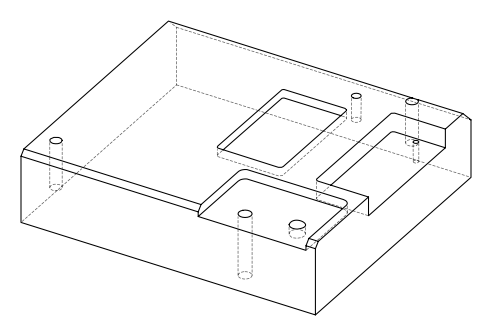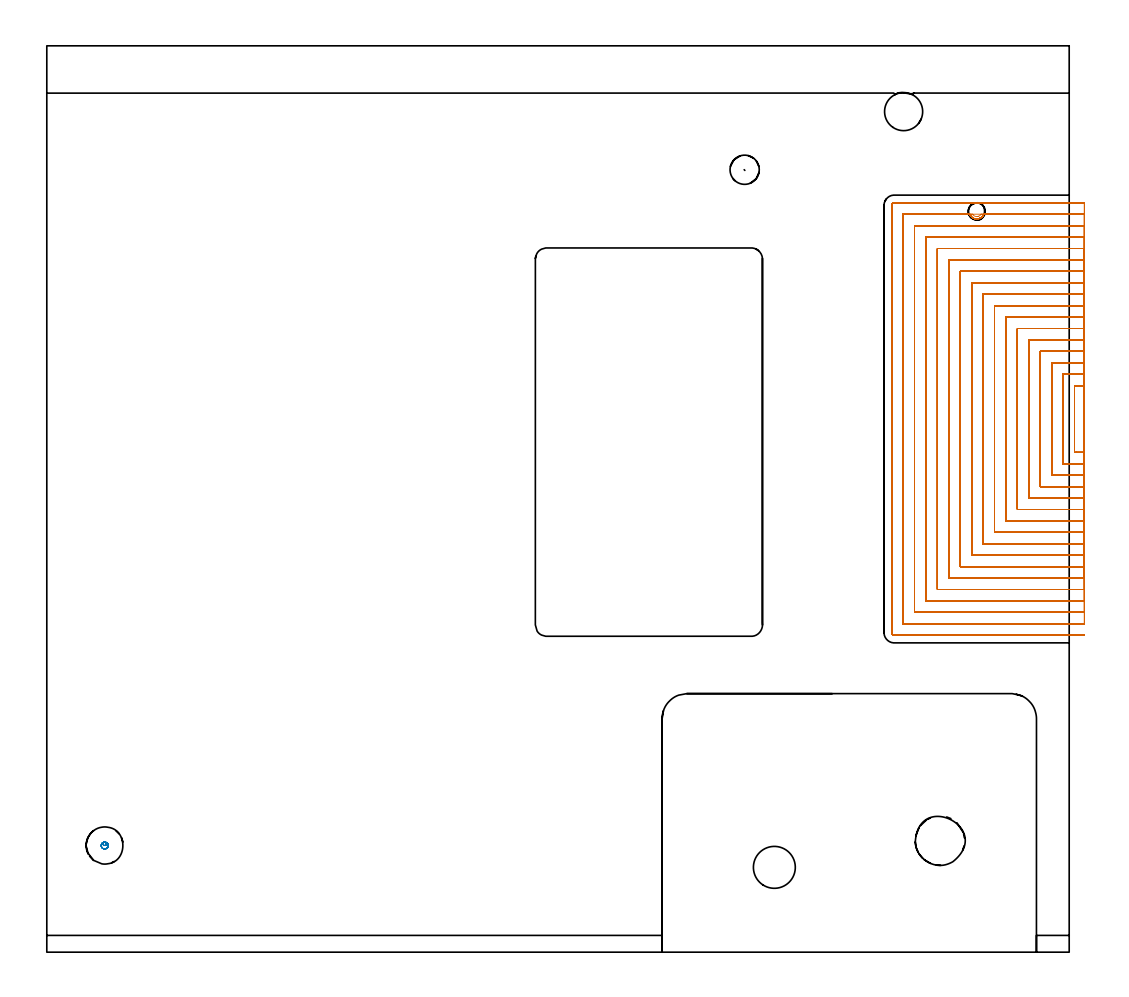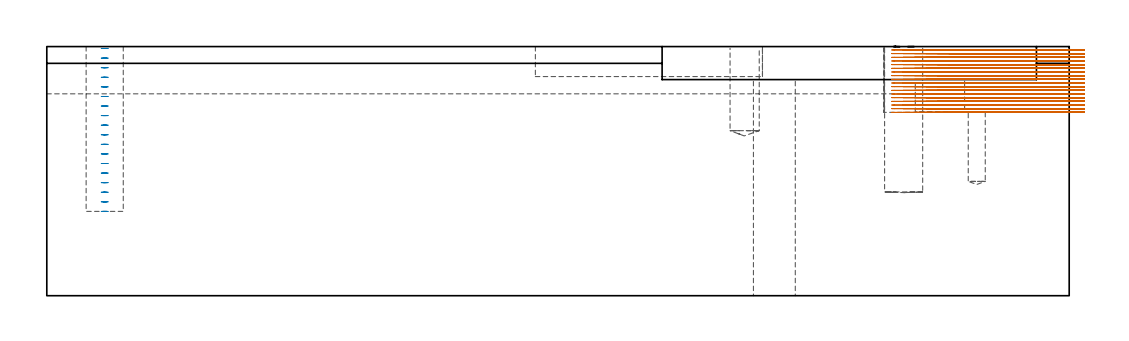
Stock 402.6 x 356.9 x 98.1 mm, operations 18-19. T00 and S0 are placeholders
(PLAN: 19 operations, 13 tool changes, 298.2 min)
(1 SPOT_DRILL | STEP1HOLE | NXT0321_9005460120000 | 0.03 min | 1389 mm3)
(2 SPOT_DRILL_1 | STEP1POCKET | NXT0321_9005460120000 | 0.05 min | 1648 mm3)
(3 SPOT_DRILL_2 | STEP1POCKET_1 | NXT0321_9005460120000 | 0.03 min | 1 mm3)
(4 SPOT_DRILL_3 | STEP1POCKET_2 | NXT0321_9005460120000 | 0.03 min | 2796 mm3)
(5 DRILL_BLIND_HOLE_INTO_CENTER | STEP1HOLE | NXT0301_038 | 0.05 min | 324 mm3)
(6 GUN_DRILL_THROUGH_HOLE | STEP1HOLE | UGT0307_002 | 0.43 min | 2117 mm3)
(7 SPADE_DRILL_TO_ENLARGE_THROUGH_HOLE | STEP1HOLE | UGT0306_007 | 0.37 min | 17105 mm3)
(8 DRILL_BLIND_HOLE_INTO_CENTER_1 | STEP1POCKET | NXT0301_128 | 0.06 min | 1116 mm3)
(9 DRILL_BLIND_HOLE_INTO_CENTER_2 | STEP1POCKET_1 | NXT0301_086 | 0.15 min | 3497 mm3)
(10 DRILL_BLIND_HOLE_INTO_CENTER_3 | STEP1POCKET_2 | NXT0301_038 | 0.13 min | 981 mm3)
(11 INDEXABLE_INSERT_DRILL_BLIND_HOLE_FROM_SOLID | STEP1POCKET_4 | NXT0302_001 | 0.24 min | 10106 mm3)
(12 MILL_ROUGH_BLIND_HOLE_CONTOUR | STEP1POCKET | UGT0201_129 | Spiral | 0.47 min | 4759 mm3)
(13 AREA_MILL | FG_CHAMFER_SURFACE | UGT0205_001 | 5.99 min | 5373 mm3)
(14 AREA_MILL_1 | FG_CHAMFER_SURFACE_1 | UGT0205_001 | 22.85 min | 69646 mm3)
(15 AREA_MILL_2 | FG_CHAMFER_SURFACE_2 | UGT0205_001 | 0.48 min | 371 mm3)
(16 MILL_RECTANGULAR_POCKET | POCKET_RECTANGULAR_STRAIGHT | NXT0201_009 | Follow Part, ap 2, ae 75% | 28.48 min | 161132 mm3)
(17 MILL_SLOT | SLOT_PARTIAL_RECTANGULAR | UGT0201_100 | Follow Part, ap 4.5, ae 75% | 11.28 min | 187761 mm3)
(18 MILL_SLOT_1 | SLOT_PARTIAL_RECTANGULAR_1 | NXT0201_008 | Follow Part, ap 1.5, ae 75% | 226.1 min | 329907 mm3)
(19 MILL_BLIND_HOLE_FROM_SOLID_MATERIAL | STEP1POCKET_3 | UGT0201_129 | Spiral | 0.93 min | 10862 mm3)
(TOOL NXT0321_9005460120000 | NC Spot Drill, 142deg, 12mm, Carbide, Uncoated | D12 PA142 FL30 Z2)
(TOOL NXT0301_038 | Carbide Drill 6.7mm [860.1-0670-034A1-MM 2214] | D6.7 PA140 FL53 Z2)
(TOOL UGT0307_002 | Gun Drill 6 mm | D6 PA130 FL24 Z1)
(TOOL UGT0306_007 | Spade Drill 16.5mm | D16.5 PA132 FL10 Z2)
(TOOL NXT0301_128 | Carbide Drill 12mm [861.1-1200-036A1-GP GC34] | D12 PA150 FL37.4 Z2)
(TOOL NXT0301_086 | Carbide Drill 11.5mm [860.1-1150-035A1-MM 2214] | D11.5 PA140 FL55 Z2)
(TOOL NXT0302_001 | Index. Insert Drill 15mm [880-D1500L20-05] | D15 PA176 FL75 Z2)
(TOOL UGT0201_129 | Carbide End Mill 11.9 | D11.9 FL15 Z4)
(TOOL UGT0205_001 | Chamfer Mill 20 x 3 x 45 deg. | D20 FL50 Z2)
(TOOL NXT0201_009 | ENDMILL 8mm [2P460-0800-NA 1630] | D8 FL26 Z6)
(TOOL UGT0201_100 | End Mill 18 mm | D18 FL22 Z2)
(TOOL NXT0201_008 | ENDMILL 6mm [2P460-0600-NA 1630] | D6 FL26 Z6)
(OP 18 MILL_SLOT_1)
G17 G21 G94 G90
T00 M6
G54
G17 G0 G90 X408.6 Y223.1 S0 M3
G43 Z108.216 H1
Z96.77
G94 G1 X405.6 F250.
X404.7 F500.
Y196.8
X405.6
X408.6 F250.
Y227.6
X405.6
X400.2 F500.
Y192.3
X405.6
X408.6 F250.
Y232.1
X405.6
X395.7 F500.
Y187.8
X405.6
X408.6 F250.
Y236.6
X405.6
X391.2 F500.
Y183.3
X405.6
X408.6 F250.
Y241.1
X405.6
X386.7 F500.
Y178.8
X405.6
X408.6 F250.
Y245.6
X405.6
X382.2 F500.
Y174.3
X405.6
X408.6 F250.
Y250.1
X405.6
X377.7 F500.
Y169.8
X405.6
X408.6 F250.
Y254.6
X405.6
X373.2 F500.
Y165.3
X405.6
X408.6 F250.
Y259.1
X405.6
X368.7 F500.
Y160.8
X405.6
X408.6 F250.
Y263.6
X405.6
X364.2 F500.
Y156.3
X405.6
X408.6 F250.
Y268.1
X405.6
X359.7 F500.
Y151.8
X405.6
X408.6 F250.
Y272.6
X405.6
X355.2 F500.
Y147.3
X405.6
X408.6 F250.
Y277.1
X405.6
X350.7 F500.
Y142.8
X405.6
X408.6 F250.
Y281.6
X405.6
X346.2 F500.
Y138.3
X405.6
X408.6 F250.
Y286.1
X405.6
X341.7 F500.
Y133.8
X405.6
X408.6 F250.
Y290.6
X405.6
X368.982 F500.
G2 X368.741 Y290.122 R2.995
G1 X368.381 Y289.647
X367.959 Y289.278
X367.503 Y289.005
X367.2 Y288.873
G2 X364.378 Y289.319 R3.072
X363.423 Y290.6 R2.869
G1 X337.2
Y129.3
X405.6
X408.6 F250.
Y295.1
X405.6
X333.7 F500.
G3 X332.7 Y294.1 R1.
G1 Y125.8
G3 X333.7 Y124.8 R1.
G1 X405.6
X408.6 F250.
G0 Y223.1 Z95.325
G1 X405.6
X404.7 F500.
Y196.8
X405.6
X408.6 F250.
Y227.6
X405.6
X400.2 F500.
Y192.3
X405.6
X408.6 F250.
Y232.1
X405.6
X395.7 F500.
Y187.8
X405.6
X408.6 F250.
Y236.6
X405.6
X391.2 F500.
Y183.3
X405.6
X408.6 F250.
Y241.1
X405.6
X386.7 F500.
Y178.8
X405.6
X408.6 F250.
Y245.6
X405.6
X382.2 F500.
Y174.3
X405.6
X408.6 F250.
Y250.1
X405.6
X377.7 F500.
Y169.8
X405.6
X408.6 F250.
Y254.6
X405.6
X373.2 F500.
Y165.3
X405.6
X408.6 F250.
Y259.1
X405.6
X368.7 F500.
Y160.8
X405.6
X408.6 F250.
Y263.6
X405.6
X364.2 F500.
Y156.3
X405.6
X408.6 F250.
Y268.1
X405.6
X359.7 F500.
Y151.8
X405.6
X408.6 F250.
Y272.6
X405.6
X355.2 F500.
Y147.3
X405.6
X408.6 F250.
Y277.1
X405.6
X350.7 F500.
Y142.8
X405.6
X408.6 F250.
Y281.6
X405.6
X346.2 F500.
Y138.3
X405.6
X408.6 F250.
Y286.1
X405.6
X341.7 F500.
Y133.8
X405.6
X408.6 F250.
Y290.6
X405.6
X368.982 F500.
G2 X368.741 Y290.122 R2.995
G1 X368.381 Y289.647
X367.959 Y289.278
X367.503 Y289.005
X367.2 Y288.873
G2 X364.378 Y289.319 R3.072
X363.423 Y290.6 R2.869
G1 X337.2
Y129.3
X405.6
X408.6 F250.
Y295.1
X405.6
X333.7 F500.
G3 X332.7 Y294.1 R1.
G1 Y125.8
G3 X333.7 Y124.8 R1.
G1 X405.6
X408.6 F250.
G0 Y223.1 Z93.88
G1 X405.6
X404.7 F500.
Y196.8
X405.6
X408.6 F250.
Y227.6
X405.6
X400.2 F500.
Y192.3
X405.6
X408.6 F250.
Y232.1
X405.6
X395.7 F500.
Y187.8
X405.6
X408.6 F250.
Y236.6
X405.6
X391.2 F500.
Y183.3
X405.6
X408.6 F250.
Y241.1
X405.6
X386.7 F500.
Y178.8
X405.6
X408.6 F250.
Y245.6
X405.6
X382.2 F500.
Y174.3
X405.6
X408.6 F250.
Y250.1
X405.6
X377.7 F500.
Y169.8
X405.6
X408.6 F250.
Y254.6
X405.6
X373.2 F500.
Y165.3
X405.6
X408.6 F250.
Y259.1
X405.6
X368.7 F500.
Y160.8
X405.6
X408.6 F250.
Y263.6
X405.6
X364.2 F500.
Y156.3
X405.6
X408.6 F250.
Y268.1
X405.6
X359.7 F500.
Y151.8
X405.6
X408.6 F250.
Y272.6
X405.6
X355.2 F500.
Y147.3
X405.6
X408.6 F250.
Y277.1
X405.6
X350.7 F500.
Y142.8
X405.6
X408.6 F250.
Y281.6
X405.6
X346.2 F500.
Y138.3
X405.6
X408.6 F250.
Y286.1
X405.6
X341.7 F500.
Y133.8
X405.6
X408.6 F250.
Y290.6
X405.6
X368.982 F500.
G2 X368.743 Y290.124 R2.995
G1 X368.381 Y289.647
X367.959 Y289.278
X367.503 Y289.005
X367.2 Y288.873
G2 X364.378 Y289.319 R3.072
X363.423 Y290.6 R2.869
G1 X337.2
Y129.3
X405.6
X408.6 F250.
Y295.1
X405.6
X333.7 F500.
G3 X332.7 Y294.1 R1.
G1 Y125.8
G3 X333.7 Y124.8 R1.
G1 X405.6
X408.6 F250.
G0 Y223.1 Z92.434
G1 X405.6
X404.7 F500.
Y196.8
X405.6
X408.6 F250.
Y227.6
X405.6
X400.2 F500.
Y192.3
X405.6
X408.6 F250.
Y232.1
X405.6
X395.7 F500.
Y187.8
X405.6
X408.6 F250.
Y236.6
X405.6
X391.2 F500.
Y183.3
X405.6
X408.6 F250.
Y241.1
X405.6
X386.7 F500.
Y178.8
X405.6
X408.6 F250.
Y245.6
X405.6
X382.2 F500.
Y174.3
X405.6
X408.6 F250.
Y250.1
X405.6
X377.7 F500.
Y169.8
X405.6
X408.6 F250.
Y254.6
X405.6
X373.2 F500.
Y165.3
X405.6
X408.6 F250.
Y259.1
X405.6
X368.7 F500.
Y160.8
X405.6
X408.6 F250.
Y263.6
X405.6
X364.2 F500.
Y156.3
X405.6
X408.6 F250.
Y268.1
X405.6
X359.7 F500.
Y151.8
X405.6
X408.6 F250.
Y272.6
X405.6
X355.2 F500.
Y147.3
X405.6
X408.6 F250.
Y277.1
X405.6
X350.7 F500.
Y142.8
X405.6
X408.6 F250.
Y281.6
X405.6
X346.2 F500.
Y138.3
X405.6
X408.6 F250.
Y286.1
X405.6
X341.7 F500.
Y133.8
X405.6
X408.6 F250.
Y290.6
X405.6
X368.982 F500.
G2 X368.743 Y290.124 R2.995
G1 X368.381 Y289.647
X367.959 Y289.278
X367.503 Y289.005
X367.2 Y288.873
G2 X364.378 Y289.319 R3.072
X363.423 Y290.6 R2.869
G1 X337.2
Y129.3
X405.6
X408.6 F250.
Y295.1
X405.6
X333.7 F500.
G3 X332.7 Y294.1 R1.
G1 Y125.8
G3 X333.7 Y124.8 R1.
G1 X405.6
X408.6 F250.
G0 Y223.1 Z90.989
G1 X405.6
X404.7 F500.
Y196.8
X405.6
X408.6 F250.
Y227.6
X405.6
X400.2 F500.
Y192.3
X405.6
X408.6 F250.
Y232.1
X405.6
X395.7 F500.
Y187.8
X405.6
X408.6 F250.
Y236.6
X405.6
X391.2 F500.
Y183.3
X405.6
X408.6 F250.
Y241.1
X405.6
X386.7 F500.
Y178.8
X405.6
X408.6 F250.
Y245.6
X405.6
X382.2 F500.
Y174.3
X405.6
X408.6 F250.
Y250.1
X405.6
X377.7 F500.
Y169.8
X405.6
X408.6 F250.
Y254.6
X405.6
X373.2 F500.
Y165.3
X405.6
X408.6 F250.
Y259.1
X405.6
X368.7 F500.
Y160.8
X405.6
X408.6 F250.
Y263.6
X405.6
X364.2 F500.
Y156.3
X405.6
X408.6 F250.
Y268.1
X405.6
X359.7 F500.
Y151.8
X405.6
X408.6 F250.
Y272.6
X405.6
X355.2 F500.
Y147.3
X405.6
X408.6 F250.
Y277.1
X405.6
X350.7 F500.
Y142.8
X405.6
X408.6 F250.
Y281.6
X405.6
X346.2 F500.
Y138.3
X405.6
X408.6 F250.
Y286.1
X405.6
X341.7 F500.
Y133.8
X405.6
X408.6 F250.
Y290.6
X405.6
X368.982 F500.
G2 X368.743 Y290.124 R2.995
G1 X368.382 Y289.647
X367.955 Y289.276
X367.503 Y289.005
X367.2 Y288.873
G2 X364.378 Y289.319 R3.072
X363.423 Y290.6 R2.869
G1 X337.2
Y129.3
X405.6
X408.6 F250.
Y295.1
X405.6
X333.7 F500.
G3 X332.7 Y294.1 R1.
G1 Y125.8
G3 X333.7 Y124.8 R1.
G1 X405.6
X408.6 F250.
G0 Y223.1 Z89.544
G1 X405.6
X404.7 F500.
Y196.8
X405.6
X408.6 F250.
Y227.6
X405.6
X400.2 F500.
Y192.3
X405.6
X408.6 F250.
Y232.1
X405.6
X395.7 F500.
Y187.8
X405.6
X408.6 F250.
Y236.6
X405.6
X391.2 F500.
Y183.3
X405.6
X408.6 F250.
Y241.1
X405.6
X386.7 F500.
Y178.8
X405.6
X408.6 F250.
Y245.6
X405.6
X382.2 F500.
Y174.3
X405.6
X408.6 F250.
Y250.1
X405.6
X377.7 F500.
Y169.8
X405.6
X408.6 F250.
Y254.6
X405.6
X373.2 F500.
Y165.3
X405.6
X408.6 F250.
Y259.1
X405.6
X368.7 F500.
Y160.8
X405.6
X408.6 F250.
Y263.6
X405.6
X364.2 F500.
Y156.3
X405.6
X408.6 F250.
Y268.1
X405.6
X359.7 F500.
Y151.8
X405.6
X408.6 F250.
Y272.6
X405.6
X355.2 F500.
Y147.3
X405.6
X408.6 F250.
Y277.1
X405.6
X350.7 F500.
Y142.8
X405.6
X408.6 F250.
Y281.6
X405.6
X346.2 F500.
Y138.3
X405.6
X408.6 F250.
Y286.1
X405.6
X341.7 F500.
Y133.8
X405.6
X408.6 F250.
Y290.6
X405.6
X368.982 F500.
G2 X368.743 Y290.123 R2.995
G1 X368.613 Y289.952
X368.382 Y289.647
X367.955 Y289.276
X367.503 Y289.005
X367.2 Y288.873
G2 X364.378 Y289.319 R3.072
X363.423 Y290.6 R2.869
G1 X337.2
Y129.3
X405.6
X408.6 F250.
Y295.1
X405.6
X333.7 F500.
G3 X332.7 Y294.1 R1.
G1 Y125.8
G3 X333.7 Y124.8 R1.
G1 X405.6
X408.6 F250.
G0 Y223.1 Z88.098
G1 X405.6
X404.7 F500.
Y196.8
X405.6
X408.6 F250.
Y227.6
X405.6
X400.2 F500.
Y192.3
X405.6
X408.6 F250.
Y232.1
X405.6
X395.7 F500.
Y187.8
X405.6
X408.6 F250.
Y236.6
X405.6
X391.2 F500.
Y183.3
X405.6
X408.6 F250.
Y241.1
X405.6
X386.7 F500.
Y178.8
X405.6
X408.6 F250.
Y245.6
X405.6
X382.2 F500.
Y174.3
X405.6
X408.6 F250.
Y250.1
X405.6
X377.7 F500.
Y169.8
X405.6
X408.6 F250.
Y254.6
X405.6
X373.2 F500.
Y165.3
X405.6
X408.6 F250.
Y259.1
X405.6
X368.7 F500.
Y160.8
X405.6
X408.6 F250.
Y263.6
X405.6
X364.2 F500.
Y156.3
X405.6
X408.6 F250.
Y268.1
X405.6
X359.7 F500.
Y151.8
X405.6
X408.6 F250.
Y272.6
X405.6
X355.2 F500.
Y147.3
X405.6
X408.6 F250.
Y277.1
X405.6
X350.7 F500.
Y142.8
X405.6
X408.6 F250.
Y281.6
X405.6
X346.2 F500.
Y138.3
X405.6
X408.6 F250.
Y286.1
X405.6
X341.7 F500.
Y133.8
X405.6
X408.6 F250.
Y290.6
X405.6
X368.982 F500.
G2 X368.741 Y290.122 R2.995
G1 X368.381 Y289.647
X367.959 Y289.278
X367.503 Y289.005
X367.2 Y288.873
G2 X364.378 Y289.319 R3.072
X363.423 Y290.6 R2.869
G1 X337.2
Y129.3
X405.6
X408.6 F250.
Y295.1
X405.6
X333.7 F500.
G3 X332.7 Y294.1 R1.
G1 Y125.8
G3 X333.7 Y124.8 R1.
G1 X405.6
X408.6 F250.
G0 Y223.1 Z86.653
G1 X405.6
X404.7 F500.
Y196.8
X405.6
X408.6 F250.
Y227.6
X405.6
X400.2 F500.
Y192.3
X405.6
X408.6 F250.
Y232.1
X405.6
X395.7 F500.
Y187.8
X405.6
X408.6 F250.
Y236.6
X405.6
X391.2 F500.
Y183.3
X405.6
X408.6 F250.
Y241.1
X405.6
X386.7 F500.
Y178.8
X405.6
X408.6 F250.
Y245.6
X405.6
X382.2 F500.
Y174.3
X405.6
X408.6 F250.
Y250.1
X405.6
X377.7 F500.
Y169.8
X405.6
X408.6 F250.
Y254.6
X405.6
X373.2 F500.
Y165.3
X405.6
X408.6 F250.
Y259.1
X405.6
X368.7 F500.
Y160.8
X405.6
X408.6 F250.
Y263.6
X405.6
X364.2 F500.
Y156.3
X405.6
X408.6 F250.
Y268.1
X405.6
X359.7 F500.
Y151.8
X405.6
X408.6 F250.
Y272.6
X405.6
X355.2 F500.
Y147.3
X405.6
X408.6 F250.
Y277.1
X405.6
X350.7 F500.
Y142.8
X405.6
X408.6 F250.
Y281.6
X405.6
X346.2 F500.
Y138.3
X405.6
X408.6 F250.
Y286.1
X405.6
X341.7 F500.
Y133.8
X405.6
X408.6 F250.
Y290.6
X405.6
X368.982 F500.
G2 X368.74 Y290.12 R2.994
G1 X368.381 Y289.647
X367.959 Y289.278
X367.503 Y289.005
X367.2 Y288.873
G2 X364.378 Y289.319 R3.072
X363.423 Y290.6 R2.869
G1 X337.2
Y129.3
X405.6
X408.6 F250.
Y295.1
X405.6
X333.7 F500.
G3 X332.7 Y294.1 R1.
G1 Y125.8
G3 X333.7 Y124.8 R1.
G1 X405.6
X408.6 F250.
G0 Y223.1 Z85.208
G1 X405.6
X404.7 F500.
Y196.8
X405.6
X408.6 F250.
Y227.6
X405.6
X400.2 F500.
Y192.3
X405.6
X408.6 F250.
Y232.1
X405.6
X395.7 F500.
Y187.8
X405.6
X408.6 F250.
Y236.6
X405.6
X391.2 F500.
Y183.3
X405.6
X408.6 F250.
Y241.1
X405.6
X386.7 F500.
Y178.8
X405.6
X408.6 F250.
Y245.6
X405.6
X382.2 F500.
Y174.3
X405.6
X408.6 F250.
Y250.1
X405.6
X377.7 F500.
Y169.8
X405.6
X408.6 F250.
Y254.6
X405.6
X373.2 F500.
Y165.3
X405.6
X408.6 F250.
Y259.1
X405.6
X368.7 F500.
Y160.8
X405.6
X408.6 F250.
Y263.6
X405.6
X364.2 F500.
Y156.3
X405.6
X408.6 F250.
Y268.1
X405.6
X359.7 F500.
Y151.8
X405.6
X408.6 F250.
Y272.6
X405.6
X355.2 F500.
Y147.3
X405.6
X408.6 F250.
Y277.1
X405.6
X350.7 F500.
Y142.8
X405.6
X408.6 F250.
Y281.6
X405.6
X346.2 F500.
Y138.3
X405.6
X408.6 F250.
Y286.1
X405.6
X341.7 F500.
Y133.8
X405.6
X408.6 F250.
Y290.6
X405.6
X368.982 F500.
G2 X368.74 Y290.12 R2.994
G1 X368.381 Y289.647
X367.959 Y289.278
X367.503 Y289.005
X367.2 Y288.873
G2 X364.378 Y289.319 R3.072
X363.423 Y290.6 R2.869
G1 X337.2
Y129.3
X405.6
X408.6 F250.
Y295.1
X405.6
X333.7 F500.
G3 X332.7 Y294.1 R1.
G1 Y125.8
G3 X333.7 Y124.8 R1.
G1 X405.6
X408.6 F250.
G0 Y223.1 Z83.762
G1 X405.6
X404.7 F500.
Y196.8
X405.6
X408.6 F250.
Y227.6
X405.6
X400.2 F500.
Y192.3
X405.6
X408.6 F250.
Y232.1
X405.6
X395.7 F500.
Y187.8
X405.6
X408.6 F250.
Y236.6
X405.6
X391.2 F500.
Y183.3
X405.6
X408.6 F250.
Y241.1
X405.6
X386.7 F500.
Y178.8
X405.6
X408.6 F250.
Y245.6
X405.6
X382.2 F500.
Y174.3
X405.6
X408.6 F250.
Y250.1
X405.6
X377.7 F500.
Y169.8
X405.6
X408.6 F250.
Y254.6
X405.6
X373.2 F500.
Y165.3
X405.6
X408.6 F250.
Y259.1
X405.6
X368.7 F500.
Y160.8
X405.6
X408.6 F250.
Y263.6
X405.6
X364.2 F500.
Y156.3
X405.6
X408.6 F250.
Y268.1
X405.6
X359.7 F500.
Y151.8
X405.6
X408.6 F250.
Y272.6
X405.6
X355.2 F500.
Y147.3
X405.6
X408.6 F250.
Y277.1
X405.6
X350.7 F500.
Y142.8
X405.6
X408.6 F250.
Y281.6
X405.6
X346.2 F500.
Y138.3
X405.6
X408.6 F250.
Y286.1
X405.6
X341.7 F500.
Y133.8
X405.6
X408.6 F250.
Y290.6
X405.6
X368.982 F500.
G2 X368.743 Y290.124 R2.995
G1 X368.381 Y289.647
X367.959 Y289.278
X367.503 Y289.005
X367.2 Y288.873
G2 X364.378 Y289.319 R3.072
X363.423 Y290.6 R2.869
G1 X337.2
Y129.3
X405.6
X408.6 F250.
Y295.1
X405.6
X333.7 F500.
G3 X332.7 Y294.1 R1.
G1 Y125.8
G3 X333.7 Y124.8 R1.
G1 X405.6
X408.6 F250.
G0 Y223.1 Z82.317
G1 X405.6
X404.7 F500.
Y196.8
X405.6
X408.6 F250.
Y227.6
X405.6
X400.2 F500.
Y192.3
X405.6
X408.6 F250.
Y232.1
X405.6
X395.7 F500.
Y187.8
X405.6
X408.6 F250.
Y236.6
X405.6
X391.2 F500.
Y183.3
X405.6
X408.6 F250.
Y241.1
X405.6
X386.7 F500.
Y178.8
X405.6
X408.6 F250.
Y245.6
X405.6
X382.2 F500.
Y174.3
X405.6
X408.6 F250.
Y250.1
X405.6
X377.7 F500.
Y169.8
X405.6
X408.6 F250.
Y254.6
X405.6
X373.2 F500.
Y165.3
X405.6
X408.6 F250.
Y259.1
X405.6
X368.7 F500.
Y160.8
X405.6
X408.6 F250.
Y263.6
X405.6
X364.2 F500.
Y156.3
X405.6
X408.6 F250.
Y268.1
X405.6
X359.7 F500.
Y151.8
X405.6
X408.6 F250.
Y272.6
X405.6
X355.2 F500.
Y147.3
X405.6
X408.6 F250.
Y277.1
X405.6
X350.7 F500.
Y142.8
X405.6
X408.6 F250.
Y281.6
X405.6
X346.2 F500.
Y138.3
X405.6
X408.6 F250.
Y286.1
X405.6
X341.7 F500.
Y133.8
X405.6
X408.6 F250.
Y290.6
X405.6
X368.982 F500.
G2 X368.743 Y290.124 R2.995
G1 X368.381 Y289.647
X367.959 Y289.278
X367.503 Y289.005
X367.2 Y288.873
G2 X364.378 Y289.319 R3.072
X363.423 Y290.6 R2.869
G1 X337.2
Y129.3
X405.6
X408.6 F250.
Y295.1
X405.6
X333.7 F500.
G3 X332.7 Y294.1 R1.
G1 Y125.8
G3 X333.7 Y124.8 R1.
G1 X405.6
X408.6 F250.
G0 Y223.1 Z80.872
G1 X405.6
X404.7 F500.
Y196.8
X405.6
X408.6 F250.
Y227.6
X405.6
X400.2 F500.
Y192.3
X405.6
X408.6 F250.
Y232.1
X405.6
X395.7 F500.
Y187.8
X405.6
X408.6 F250.
Y236.6
X405.6
X391.2 F500.
Y183.3
X405.6
X408.6 F250.
Y241.1
X405.6
X386.7 F500.
Y178.8
X405.6
X408.6 F250.
Y245.6
X405.6
X382.2 F500.
Y174.3
X405.6
X408.6 F250.
Y250.1
X405.6
X377.7 F500.
Y169.8
X405.6
X408.6 F250.
Y254.6
X405.6
X373.2 F500.
Y165.3
X405.6
X408.6 F250.
Y259.1
X405.6
X368.7 F500.
Y160.8
X405.6
X408.6 F250.
Y263.6
X405.6
X364.2 F500.
Y156.3
X405.6
X408.6 F250.
Y268.1
X405.6
X359.7 F500.
Y151.8
X405.6
X408.6 F250.
Y272.6
X405.6
X355.2 F500.
Y147.3
X405.6
X408.6 F250.
Y277.1
X405.6
X350.7 F500.
Y142.8
X405.6
X408.6 F250.
Y281.6
X405.6
X346.2 F500.
Y138.3
X405.6
X408.6 F250.
Y286.1
X405.6
X341.7 F500.
Y133.8
X405.6
X408.6 F250.
Y290.6
X405.6
X368.982 F500.
G2 X368.743 Y290.124 R2.995
G1 X368.381 Y289.647
X367.959 Y289.278
X367.503 Y289.005
X367.2 Y288.873
G2 X364.378 Y289.319 R3.072
X363.423 Y290.6 R2.869
G1 X337.2
Y129.3
X405.6
X408.6 F250.
Y295.1
X405.6
X333.7 F500.
G3 X332.7 Y294.1 R1.
G1 Y125.8
G3 X333.7 Y124.8 R1.
G1 X405.6
X408.6 F250.
G0 Y223.1 Z79.427
G1 X405.6
X404.7 F500.
Y196.8
X405.6
X408.6 F250.
Y227.6
X405.6
X400.2 F500.
Y192.3
X405.6
X408.6 F250.
Y232.1
X405.6
X395.7 F500.
Y187.8
X405.6
X408.6 F250.
Y236.6
X405.6
X391.2 F500.
Y183.3
X405.6
X408.6 F250.
Y241.1
X405.6
X386.7 F500.
Y178.8
X405.6
X408.6 F250.
Y245.6
X405.6
X382.2 F500.
Y174.3
X405.6
X408.6 F250.
Y250.1
X405.6
X377.7 F500.
Y169.8
X405.6
X408.6 F250.
Y254.6
X405.6
X373.2 F500.
Y165.3
X405.6
X408.6 F250.
Y259.1
X405.6
X368.7 F500.
Y160.8
X405.6
X408.6 F250.
Y263.6
X405.6
X364.2 F500.
Y156.3
X405.6
X408.6 F250.
Y268.1
X405.6
X359.7 F500.
Y151.8
X405.6
X408.6 F250.
Y272.6
X405.6
X355.2 F500.
Y147.3
X405.6
X408.6 F250.
Y277.1
X405.6
X350.7 F500.
Y142.8
X405.6
X408.6 F250.
Y281.6
X405.6
X346.2 F500.
Y138.3
X405.6
X408.6 F250.
Y286.1
X405.6
X341.7 F500.
Y133.8
X405.6
X408.6 F250.
Y290.6
X405.6
X368.982 F500.
G2 X368.743 Y290.124 R2.995
G1 X368.381 Y289.647
X367.959 Y289.278
X367.503 Y289.005
X367.2 Y288.873
G2 X364.378 Y289.319 R3.072
X363.423 Y290.6 R2.869
G1 X337.2
Y129.3
X405.6
X408.6 F250.
Y295.1
X405.6
X333.7 F500.
G3 X332.7 Y294.1 R1.
G1 Y125.8
G3 X333.7 Y124.8 R1.
G1 X405.6
X408.6 F250.
G0 Y223.1 Z77.981
G1 X405.6
X404.7 F500.
Y196.8
X405.6
X408.6 F250.
Y227.6
X405.6
X400.2 F500.
Y192.3
X405.6
X408.6 F250.
Y232.1
X405.6
X395.7 F500.
Y187.8
X405.6
X408.6 F250.
Y236.6
X405.6
X391.2 F500.
Y183.3
X405.6
X408.6 F250.
Y241.1
X405.6
X386.7 F500.
Y178.8
X405.6
X408.6 F250.
Y245.6
X405.6
X382.2 F500.
Y174.3
X405.6
X408.6 F250.
Y250.1
X405.6
X377.7 F500.
Y169.8
X405.6
X408.6 F250.
Y254.6
X405.6
X373.2 F500.
Y165.3
X405.6
X408.6 F250.
Y259.1
X405.6
X368.7 F500.
Y160.8
X405.6
X408.6 F250.
Y263.6
X405.6
X364.2 F500.
Y156.3
X405.6
X408.6 F250.
Y268.1
X405.6
X359.7 F500.
Y151.8
X405.6
X408.6 F250.
Y272.6
X405.6
X355.2 F500.
Y147.3
X405.6
X408.6 F250.
Y277.1
X405.6
X350.7 F500.
Y142.8
X405.6
X408.6 F250.
Y281.6
X405.6
X346.2 F500.
Y138.3
X405.6
X408.6 F250.
Y286.1
X405.6
X341.7 F500.
Y133.8
X405.6
X408.6 F250.
Y290.6
X405.6
X368.982 F500.
G2 X368.743 Y290.124 R2.995
G1 X368.381 Y289.647
X367.957 Y289.277
X367.796 Y289.18
X367.505 Y289.006
X367.195 Y288.872
G2 X365.712 Y288.752 R3.07
X364.704 Y289.108 R3.072
X364.379 Y289.319 R3.07
X363.423 Y290.6 R2.868
G1 X337.2
Y129.3
X405.6
X408.6 F250.
Y295.1
X405.6
X333.7 F500.
G3 X332.7 Y294.1 R1.
G1 Y125.8
G3 X333.7 Y124.8 R1.
G1 X405.6
X408.6 F250.
G0 Y223.1 Z76.536
G1 X405.6
X404.7 F500.
Y196.8
X405.6
X408.6 F250.
Y227.6
X405.6
X400.2 F500.
Y192.3
X405.6
X408.6 F250.
Y232.1
X405.6
X395.7 F500.
Y187.8
X405.6
X408.6 F250.
Y236.6
X405.6
X391.2 F500.
Y183.3
X405.6
X408.6 F250.
Y241.1
X405.6
X386.7 F500.
Y178.8
X405.6
X408.6 F250.
Y245.6
X405.6
X382.2 F500.
Y174.3
X405.6
X408.6 F250.
Y250.1
X405.6
X377.7 F500.
Y169.8
X405.6
X408.6 F250.
Y254.6
X405.6
X373.2 F500.
Y165.3
X405.6
X408.6 F250.
Y259.1
X405.6
X368.7 F500.
Y160.8
X405.6
X408.6 F250.
Y263.6
X405.6
X364.2 F500.
Y156.3
X405.6
X408.6 F250.
Y268.1
X405.6
X359.7 F500.
Y151.8
X405.6
X408.6 F250.
Y272.6
X405.6
X355.2 F500.
Y147.3
X405.6
X408.6 F250.
Y277.1
X405.6
X350.7 F500.
Y142.8
X405.6
X408.6 F250.
Y281.6
X405.6
X346.2 F500.
Y138.3
X405.6
X408.6 F250.
Y286.1
X405.6
X341.7 F500.
Y133.8
X405.6
X408.6 F250.
Y290.6
X405.6
X368.982 F500.
G2 X368.743 Y290.124 R2.995
G1 X368.381 Y289.647
X367.957 Y289.277
X367.796 Y289.18
X367.505 Y289.006
X367.195 Y288.872
G2 X365.712 Y288.752 R3.07
X364.704 Y289.108 R3.072
X364.379 Y289.319 R3.07
X363.423 Y290.6 R2.868
G1 X337.2
Y129.3
X405.6
X408.6 F250.
Y295.1
X405.6
X333.7 F500.
G3 X332.7 Y294.1 R1.
G1 Y125.8
G3 X333.7 Y124.8 R1.
G1 X405.6
X408.6 F250.
G0 Y223.1 Z75.091
G1 X405.6
X404.7 F500.
Y196.8
X405.6
X408.6 F250.
Y227.6
X405.6
X400.2 F500.
Y192.3
X405.6
X408.6 F250.
Y232.1
X405.6
X395.7 F500.
Y187.8
X405.6
X408.6 F250.
Y236.6
X405.6
X391.2 F500.
Y183.3
X405.6
X408.6 F250.
Y241.1
X405.6
X386.7 F500.
Y178.8
X405.6
X408.6 F250.
Y245.6
X405.6
X382.2 F500.
Y174.3
X405.6
X408.6 F250.
Y250.1
X405.6
X377.7 F500.
Y169.8
X405.6
X408.6 F250.
Y254.6
X405.6
X373.2 F500.
Y165.3
X405.6
X408.6 F250.
Y259.1
X405.6
X368.7 F500.
Y160.8
X405.6
X408.6 F250.
Y263.6
X405.6
X364.2 F500.
Y156.3
X405.6
X408.6 F250.
Y268.1
X405.6
X359.7 F500.
Y151.8
X405.6
X408.6 F250.
Y272.6
X405.6
X355.2 F500.
Y147.3
X405.6
X408.6 F250.
Y277.1
X405.6
X350.7 F500.
Y142.8
X405.6
X408.6 F250.
Y281.6
X405.6
X346.2 F500.
Y138.3
X405.6
X408.6 F250.
Y286.1
X405.6
X341.7 F500.
Y133.8
X405.6
X408.6 F250.
Y290.6
X405.6
X368.982 F500.
G2 X368.743 Y290.124 R2.995
G1 X368.381 Y289.647
X367.959 Y289.278
X367.503 Y289.005
X367.2 Y288.873
G2 X364.378 Y289.319 R3.072
X363.423 Y290.6 R2.869
G1 X337.2
Y129.3
X405.6
X408.6 F250.
Y295.1
X405.6
X333.7 F500.
G3 X332.7 Y294.1 R1.
G1 Y125.8
G3 X333.7 Y124.8 R1.
G1 X405.6
X408.6 F250.
G0 Y223.1 Z73.645
G1 X405.6
X404.7 F500.
Y196.8
X405.6
X408.6 F250.
Y227.6
X405.6
X400.2 F500.
Y192.3
X405.6
X408.6 F250.
Y232.1
X405.6
X395.7 F500.
Y187.8
X405.6
X408.6 F250.
Y236.6
X405.6
X391.2 F500.
Y183.3
X405.6
X408.6 F250.
Y241.1
X405.6
X386.7 F500.
Y178.8
X405.6
X408.6 F250.
Y245.6
X405.6
X382.2 F500.
Y174.3
X405.6
X408.6 F250.
Y250.1
X405.6
X377.7 F500.
Y169.8
X405.6
X408.6 F250.
Y254.6
X405.6
X373.2 F500.
Y165.3
X405.6
X408.6 F250.
Y259.1
X405.6
X368.7 F500.
Y160.8
X405.6
X408.6 F250.
Y263.6
X405.6
X364.2 F500.
Y156.3
X405.6
X408.6 F250.
Y268.1
X405.6
X359.7 F500.
Y151.8
X405.6
X408.6 F250.
Y272.6
X405.6
X355.2 F500.
Y147.3
X405.6
X408.6 F250.
Y277.1
X405.6
X350.7 F500.
Y142.8
X405.6
X408.6 F250.
Y281.6
X405.6
X346.2 F500.
Y138.3
X405.6
X408.6 F250.
Y286.1
X405.6
X341.7 F500.
Y133.8
X405.6
X408.6 F250.
Y290.6
X405.6
X367.902 F500.
G2 X367.756 Y290.399 R2.059
X366.73 Y289.75 R2.031
G1 X366.638 Y289.721
G2 X364.502 Y290.6 R2.023
G1 X337.2
Y129.3
X405.6
X408.6 F250.
Y295.1
X405.6
X333.7 F500.
G3 X332.7 Y294.1 R1.
G1 Y125.8
G3 X333.7 Y124.8 R1.
G1 X405.6
X408.6 F250.
G0 Y223.1 Z72.2
G1 X405.6
X404.7 F500.
Y196.8
X405.6
X408.6 F250.
Y227.6
X405.6
X400.2 F500.
Y192.3
X405.6
X408.6 F250.
Y232.1
X405.6
X395.7 F500.
Y187.8
X405.6
X408.6 F250.
Y236.6
X405.6
X391.2 F500.
Y183.3
X405.6
X408.6 F250.
Y241.1
X405.6
X386.7 F500.
Y178.8
X405.6
X408.6 F250.
Y245.6
X405.6
X382.2 F500.
Y174.3
X405.6
X408.6 F250.
Y250.1
X405.6
X377.7 F500.
Y169.8
X405.6
X408.6 F250.
Y254.6
X405.6
X373.2 F500.
Y165.3
X405.6
X408.6 F250.
Y259.1
X405.6
X368.7 F500.
Y160.8
X405.6
X408.6 F250.
Y263.6
X405.6
X364.2 F500.
Y156.3
X405.6
X408.6 F250.
Y268.1
X405.6
X359.7 F500.
Y151.8
X405.6
X408.6 F250.
Y272.6
X405.6
X355.2 F500.
Y147.3
X405.6
X408.6 F250.
Y277.1
X405.6
X350.7 F500.
Y142.8
X405.6
X408.6 F250.
Y281.6
X405.6
X346.2 F500.
Y138.3
X405.6
X408.6 F250.
Y286.1
X405.6
X341.7 F500.
Y133.8
X405.6
X408.6 F250.
Y290.6
X405.6
X337.2 F500.
Y129.3
X405.6
X408.6 F250.
Y295.1
X405.6
X333.7 F500.
G3 X332.7 Y294.1 R1.
G1 Y125.8
G3 X333.7 Y124.8 R1.
G1 X405.6
X408.6 F250.
G0 Z108.216
M5
M2
(OP 19 MILL_BLIND_HOLE_FROM_SOLID_MATERIAL)
G17 G21 G94 G90
T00 M6
G54
G17 G0 G90 X22.8 Y42. S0 M3
G43 Z108.1 H0
Z97.328
G94 G3 X23.475 Y42.675 R0.675 F250.
X22.8 Y43.35 R0.675
X21.45 Y42. R1.35
X22.8 Y43.35 R-1.35
X22.125 Y42.675 R0.675
X22.8 Y42. R0.675
G0 Z93.556
G3 X23.475 Y42.675 R0.675
X22.8 Y43.35 R0.675
X21.45 Y42. R1.35
X22.8 Y43.35 R-1.35
X22.125 Y42.675 R0.675
X22.8 Y42. R0.675
G0 Z89.783
G3 X23.475 Y42.675 R0.675
X22.8 Y43.35 R0.675
X21.45 Y42. R1.35
X22.8 Y43.35 R-1.35
X22.125 Y42.675 R0.675
X22.8 Y42. R0.675
G0 Z86.011
G3 X23.475 Y42.675 R0.675
X22.8 Y43.35 R0.675
X21.45 Y42. R1.35
X22.8 Y43.35 R-1.35
X22.125 Y42.675 R0.675
X22.8 Y42. R0.675
G0 Z82.239
G3 X23.475 Y42.675 R0.675
X22.8 Y43.35 R0.675
X21.45 Y42. R1.35
X22.8 Y43.35 R-1.35
X22.125 Y42.675 R0.675
X22.8 Y42. R0.675
G0 Z78.467
G3 X23.475 Y42.675 R0.675
X22.8 Y43.35 R0.675
X21.45 Y42. R1.35
X22.8 Y43.35 R-1.35
X22.125 Y42.675 R0.675
X22.8 Y42. R0.675
G0 Z74.694
G3 X23.475 Y42.675 R0.675
X22.8 Y43.35 R0.675
X21.45 Y42. R1.35
X22.8 Y43.35 R-1.35
X22.125 Y42.675 R0.675
X22.8 Y42. R0.675
G0 Z70.922
G3 X23.475 Y42.675 R0.675
X22.8 Y43.35 R0.675
X21.45 Y42. R1.35
X22.8 Y43.35 R-1.35
X22.125 Y42.675 R0.675
X22.8 Y42. R0.675
G0 Z67.15
G3 X23.475 Y42.675 R0.675
X22.8 Y43.35 R0.675
X21.45 Y42. R1.35
X22.8 Y43.35 R-1.35
X22.125 Y42.675 R0.675
X22.8 Y42. R0.675
G0 Z63.378
G3 X23.475 Y42.675 R0.675
X22.8 Y43.35 R0.675
X21.45 Y42. R1.35
X22.8 Y43.35 R-1.35
X22.125 Y42.675 R0.675
X22.8 Y42. R0.675
G0 Z59.606
G3 X23.475 Y42.675 R0.675
X22.8 Y43.35 R0.675
X21.45 Y42. R1.35
X22.8 Y43.35 R-1.35
X22.125 Y42.675 R0.675
X22.8 Y42. R0.675
G0 Z55.833
G3 X23.475 Y42.675 R0.675
X22.8 Y43.35 R0.675
X21.45 Y42. R1.35
X22.8 Y43.35 R-1.35
X22.125 Y42.675 R0.675
X22.8 Y42. R0.675
G0 Z52.061
G3 X23.475 Y42.675 R0.675
X22.8 Y43.35 R0.675
X21.45 Y42. R1.35
X22.8 Y43.35 R-1.35
X22.125 Y42.675 R0.675
X22.8 Y42. R0.675
G0 Z48.289
G3 X23.475 Y42.675 R0.675
X22.8 Y43.35 R0.675
X21.45 Y42. R1.35
X22.8 Y43.35 R-1.35
X22.125 Y42.675 R0.675
X22.8 Y42. R0.675
G0 Z44.517
G3 X23.475 Y42.675 R0.675
X22.8 Y43.35 R0.675
X21.45 Y42. R1.35
X22.8 Y43.35 R-1.35
X22.125 Y42.675 R0.675
X22.8 Y42. R0.675
G0 Z40.744
G3 X23.475 Y42.675 R0.675
X22.8 Y43.35 R0.675
X21.45 Y42. R1.35
X22.8 Y43.35 R-1.35
X22.125 Y42.675 R0.675
X22.8 Y42. R0.675
G0 Z36.972
G3 X23.475 Y42.675 R0.675
X22.8 Y43.35 R0.675
X21.45 Y42. R1.35
X22.8 Y43.35 R-1.35
X22.125 Y42.675 R0.675
X22.8 Y42. R0.675
G0 Z33.2
G3 X23.475 Y42.675 R0.675
X22.8 Y43.35 R0.675
X21.45 Y42. R1.35
X22.8 Y43.35 R-1.35
X22.125 Y42.675 R0.675
X22.8 Y42. R0.675
G0 Z108.1
M5
M2
